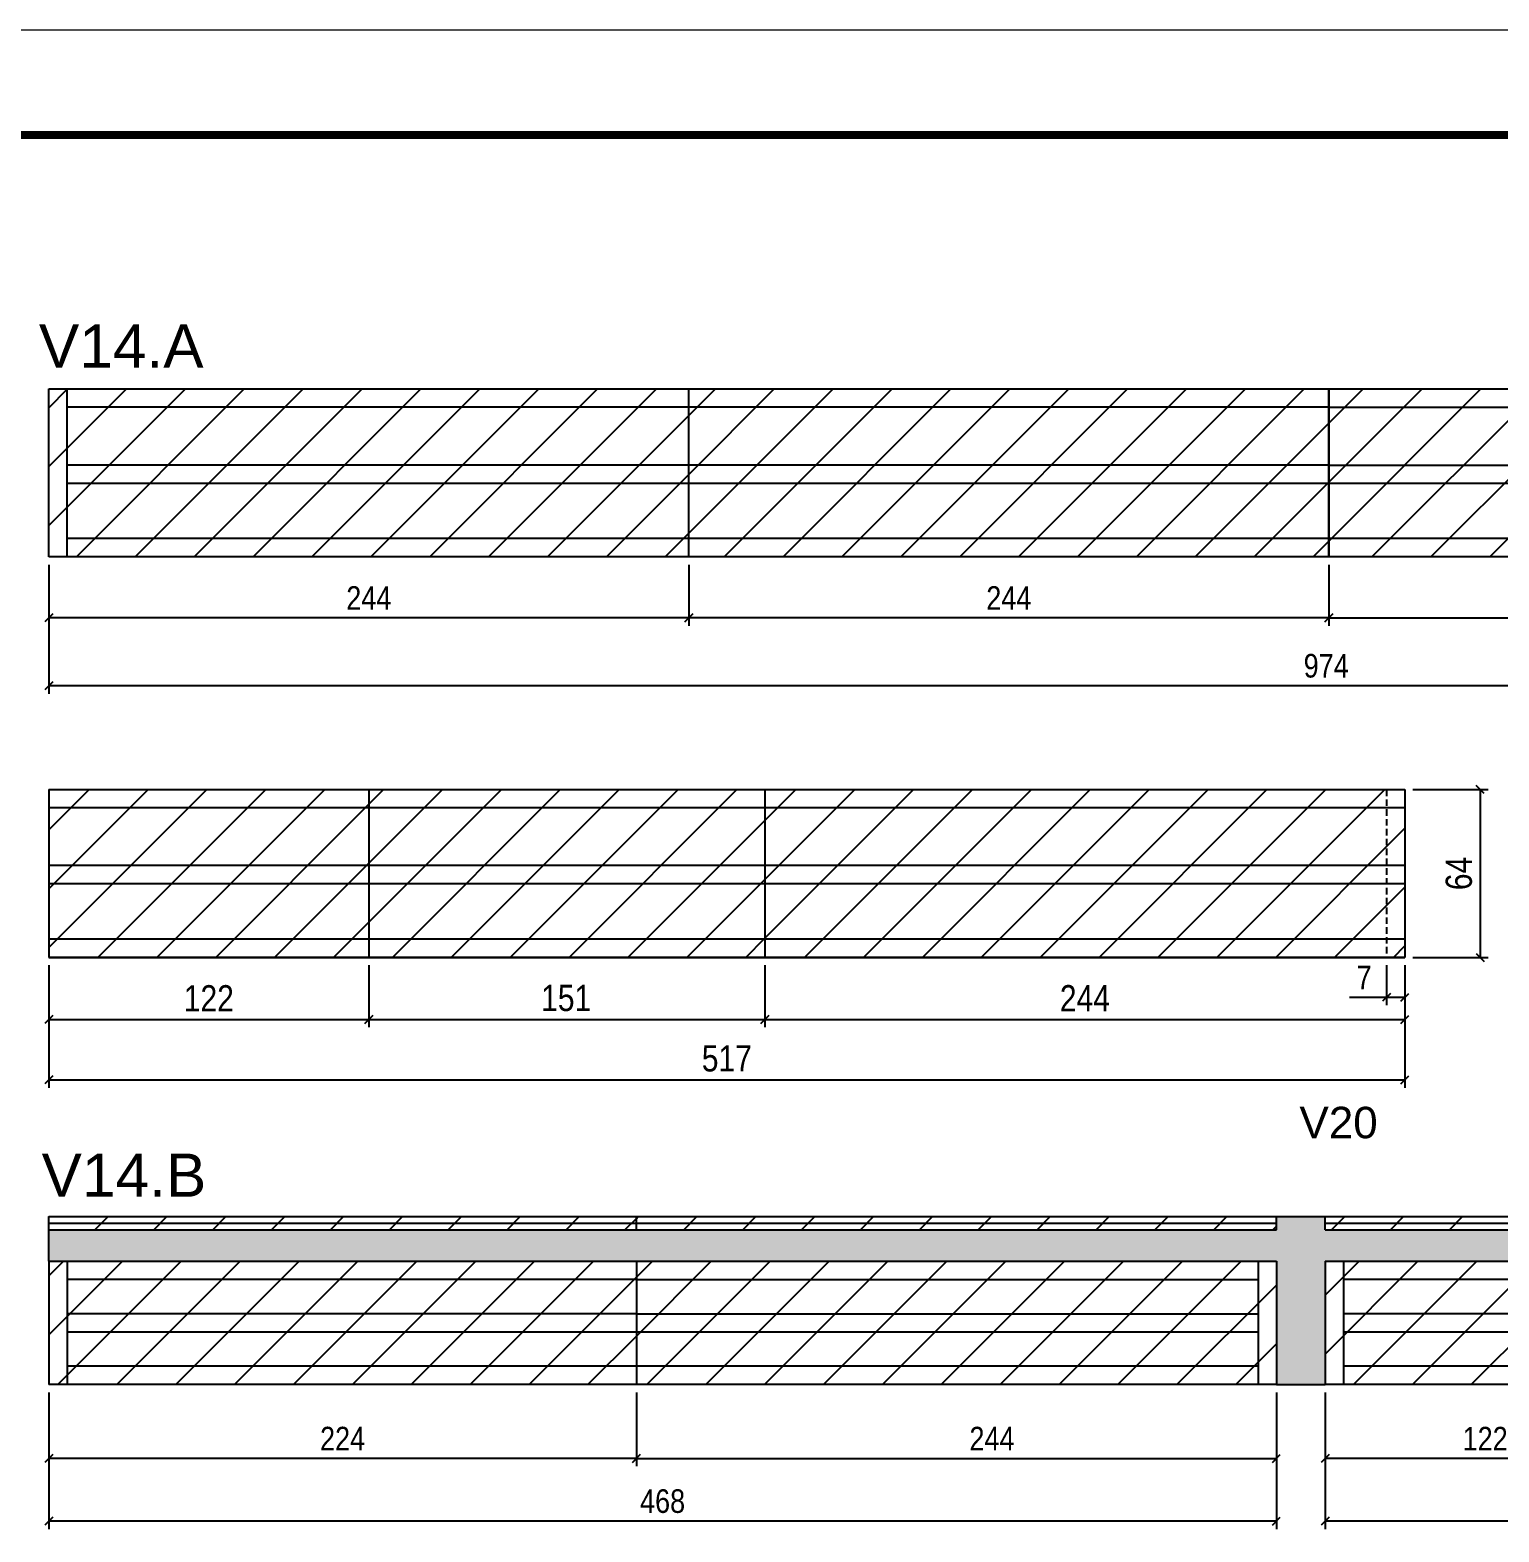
# Model space of a CAD drawing. Extents: x -10448 to -1189, y -11772 to 17235.
# Drawn here: x -10022 to -9462, y 10529 to 11101 of the extents above; entities that cross this region are included whole.
import ezdxf

# ---------------------------------------------------------------- set-up
doc = ezdxf.new("R2010")
doc.units = 0
doc.linetypes.add('DASHED', pattern=[0.75, 0.5, -0.25])
doc.linetypes.add('HIDDEN', pattern=[0.375, 0.25, -0.125])
for name, color, linetype in [('5', 5, 'Continuous'), ('COTA', 241, 'Continuous'), ('NOMENCLATURA', 7, 'Continuous'), ('Painéis', 200, 'Continuous'), ('Reaproveitamento', 251, 'Continuous'), ('SARR_2.2x7', 40, 'Continuous'), ('SARR_EDITAR', 141, 'Continuous')]:
    doc.layers.add(name, color=color, linetype=linetype)
doc.layers.add('Folhas', color=255, linetype='Continuous', lineweight=9)
doc.layers.add('SARRAFO DE PRESSAO', color=251, linetype='DASHED', lineweight=9)
doc.styles.add('COTA TECNICA', font='techl___.ttf', dxfattribs={"height": 10})
doc.styles.add('COTA TECNICA-50', font='techl___.ttf', dxfattribs={"height": 9})
doc.styles.get("Standard").update_dxf_attribs({"font": 'arial.ttf'})
doc.dimstyles.new('COTA PAINEL-50', dxfattribs={"dimtxt": 9, "dimasz": 3, "dimexe": 3, "dimexo": 3, "dimgap": 3, "dimtad": 1, "dimdec": 1, "dimzin": 12, "dimdsep": 46, "dimtxsty": 'COTA TECNICA-50', "dimblk1": 'OBLIQUE', "dimblk2": 'OBLIQUE', "dimsah": 1, "dimcen": 0.9, "dimclrd": 4, "dimclre": 4, "dimclrt": 240, "dimadec": 1, "dimazin": 3, "dimtfac": 1, "dimtdec": 1, "dimtmove": 0, "dimatfit": 3, "dimfxl": 1, "dimtolj": 1, "dimtzin": 12, "dimarcsym": 0})
doc.dimstyles.new('PAINEL', dxfattribs={"dimtxt": 10, "dimasz": 3, "dimexe": 3, "dimexo": 3, "dimgap": 3, "dimtad": 1, "dimdec": 1, "dimzin": 12, "dimdsep": 46, "dimtxsty": 'COTA TECNICA', "dimblk1": 'OBLIQUE', "dimblk2": 'OBLIQUE', "dimsah": 1, "dimcen": 0.9, "dimclrd": 4, "dimclre": 4, "dimclrt": 240, "dimadec": 1, "dimazin": 3, "dimtfac": 1, "dimtdec": 1, "dimtmove": 0, "dimatfit": 3, "dimfxl": 1, "dimtolj": 1, "dimtzin": 12, "dimarcsym": 0})
pattern_1 = [(45, (-141054.283, -11555.236), (-11.2253202, 11.2253202), [])]
pattern_2 = [(45, (-141054.283, -11504.527), (-11.2253202, 11.2253202), [])]

# ---------------------------------------------------------------- blocks, each defined once
blk = doc.blocks.new('9999999999')
at = {"layer": 'Folhas'}
blk.add_lwpolyline([(98138.98, 34190.21), (99623.98, 34190.21), (99623.98, 35240.21), (98138.98, 35240.21)], close=True, dxfattribs=at)
at = {"layer": 'Folhas', "color": 30, "const_width": 3}
blk.add_lwpolyline([(98213.98, 34230.21), (99583.98, 34230.21), (99583.98, 35200.21), (98213.98, 35200.21)], close=True, dxfattribs=at)
blk = doc.blocks.new('_Oblique')
at = {"color": 0, "linetype": 'ByBlock', "lineweight": -2}
blk.add_line((-0.5, -0.5), (0.5, 0.5), dxfattribs=at)
blk = doc.blocks.new('*D512')
at = {"layer": 'COTA', "color": 4, "linetype": 'ByBlock', "lineweight": -2, "transparency": 16777216}
for p, q in [((-10015.28, 10582.02), (-10015.28, 10553.85)), ((-9791.28, 10582.02), (-9791.28, 10553.85)), ((-9791.28, 10556.85), (-10015.28, 10556.85))]:
    blk.add_line(p, q, dxfattribs=at)
at = {"layer": 'Defpoints', "color": 0, "linetype": 'ByBlock', "transparency": 16777216}
for p in [(-10015.28, 10585.02), (-9791.28, 10585.02), (-10015.28, 10556.85)]:
    blk.add_point(p, dxfattribs=at)
at = {"layer": 'COTA', "color": 4, "linetype": 'ByBlock', "lineweight": -2, "transparency": 16777216, "xscale": 3, "yscale": 3, "zscale": 3, "rotation": 180}
blk.add_blockref('_Oblique', (-10015.28, 10556.85), dxfattribs=at)
at = {"layer": 'COTA', "color": 4, "linetype": 'ByBlock', "lineweight": -2, "transparency": 16777216, "xscale": 3, "yscale": 3, "zscale": 3}
blk.add_blockref('_Oblique', (-9791.28, 10556.85), dxfattribs=at)
at = {"layer": 'COTA', "color": 240, "linetype": 'ByBlock', "transparency": 16777216, "insert": (-9903.28, 10564.41), "char_height": 9, "attachment_point": 5, "style": 'COTA TECNICA-50'}
blk.add_mtext('\\A1;224', dxfattribs=at)
blk = doc.blocks.new('*D513')
at = {"layer": 'COTA', "color": 4, "linetype": 'ByBlock', "lineweight": -2, "transparency": 16777216}
for p, q in [((-9791.28, 10582.02), (-9791.28, 10553.85)), ((-9547.28, 10582.02), (-9547.28, 10553.85)), ((-9791.28, 10556.85), (-9547.28, 10556.85))]:
    blk.add_line(p, q, dxfattribs=at)
at = {"layer": 'Defpoints', "color": 0, "linetype": 'ByBlock', "transparency": 16777216}
for p in [(-9791.28, 10585.02), (-9547.28, 10585.02), (-9547.28, 10556.85)]:
    blk.add_point(p, dxfattribs=at)
at = {"layer": 'COTA', "color": 4, "linetype": 'ByBlock', "lineweight": -2, "transparency": 16777216, "xscale": 3, "yscale": 3, "zscale": 3, "rotation": 180}
blk.add_blockref('_Oblique', (-9791.28, 10556.85), dxfattribs=at)
at = {"layer": 'COTA', "color": 4, "linetype": 'ByBlock', "lineweight": -2, "transparency": 16777216, "xscale": 3, "yscale": 3, "zscale": 3}
blk.add_blockref('_Oblique', (-9547.28, 10556.85), dxfattribs=at)
at = {"layer": 'COTA', "color": 240, "linetype": 'ByBlock', "transparency": 16777216, "insert": (-9655.7, 10564.41), "char_height": 9, "attachment_point": 5, "style": 'COTA TECNICA-50'}
blk.add_mtext('\\A1;244', dxfattribs=at)
blk = doc.blocks.new('*D534')
at = {"layer": 'COTA', "color": 4, "linetype": 'ByBlock', "lineweight": -2, "transparency": 16777216}
for p, q in [((-10015.28, 10582.02), (-10015.28, 10529.92)), ((-9547.28, 10582.02), (-9547.28, 10529.92)), ((-9547.28, 10532.92), (-10015.28, 10532.92))]:
    blk.add_line(p, q, dxfattribs=at)
at = {"layer": 'Defpoints', "color": 0, "linetype": 'ByBlock', "transparency": 16777216}
for p in [(-10015.28, 10585.02), (-9547.28, 10585.02), (-10015.28, 10532.92)]:
    blk.add_point(p, dxfattribs=at)
at = {"layer": 'COTA', "color": 4, "linetype": 'ByBlock', "lineweight": -2, "transparency": 16777216, "xscale": 3, "yscale": 3, "zscale": 3, "rotation": 180}
blk.add_blockref('_Oblique', (-10015.28, 10532.92), dxfattribs=at)
at = {"layer": 'COTA', "color": 4, "linetype": 'ByBlock', "lineweight": -2, "transparency": 16777216, "xscale": 3, "yscale": 3, "zscale": 3}
blk.add_blockref('_Oblique', (-9547.28, 10532.92), dxfattribs=at)
at = {"layer": 'COTA', "color": 240, "linetype": 'ByBlock', "transparency": 16777216, "insert": (-9781.28, 10540.53), "char_height": 9, "attachment_point": 5, "style": 'COTA TECNICA-50'}
blk.add_mtext('\\A1;468', dxfattribs=at)
blk = doc.blocks.new('*D516')
at = {"layer": 'COTA', "color": 4, "linetype": 'ByBlock', "lineweight": -2, "transparency": 16777216}
for p, q in [((-9528.69, 10582.02), (-9528.69, 10553.85)), ((-9406.69, 10582.02), (-9406.69, 10553.85)), ((-9406.69, 10556.85), (-9528.69, 10556.85))]:
    blk.add_line(p, q, dxfattribs=at)
at = {"layer": 'Defpoints', "color": 0, "linetype": 'ByBlock', "transparency": 16777216}
for p in [(-9528.69, 10585.02), (-9406.69, 10585.02), (-9528.69, 10556.85)]:
    blk.add_point(p, dxfattribs=at)
at = {"layer": 'COTA', "color": 4, "linetype": 'ByBlock', "lineweight": -2, "transparency": 16777216, "xscale": 3, "yscale": 3, "zscale": 3, "rotation": 180}
blk.add_blockref('_Oblique', (-9528.69, 10556.85), dxfattribs=at)
at = {"layer": 'COTA', "color": 4, "linetype": 'ByBlock', "lineweight": -2, "transparency": 16777216, "xscale": 3, "yscale": 3, "zscale": 3}
blk.add_blockref('_Oblique', (-9406.69, 10556.85), dxfattribs=at)
at = {"layer": 'COTA', "color": 240, "linetype": 'ByBlock', "transparency": 16777216, "insert": (-9467.69, 10564.4), "char_height": 9, "attachment_point": 5, "style": 'COTA TECNICA-50'}
blk.add_mtext('\\A1;122', dxfattribs=at)
blk = doc.blocks.new('*D536')
at = {"layer": 'COTA', "color": 4, "linetype": 'ByBlock', "lineweight": -2, "transparency": 16777216}
for p, q in [((-9528.69, 10582.02), (-9528.69, 10529.92)), ((-9060.69, 10582.02), (-9060.69, 10529.92)), ((-9060.69, 10532.92), (-9528.69, 10532.92))]:
    blk.add_line(p, q, dxfattribs=at)
at = {"layer": 'Defpoints', "color": 0, "linetype": 'ByBlock', "transparency": 16777216}
for p in [(-9528.69, 10585.02), (-9060.69, 10585.02), (-9528.69, 10532.92)]:
    blk.add_point(p, dxfattribs=at)
at = {"layer": 'COTA', "color": 4, "linetype": 'ByBlock', "lineweight": -2, "transparency": 16777216, "xscale": 3, "yscale": 3, "zscale": 3, "rotation": 180}
blk.add_blockref('_Oblique', (-9528.69, 10532.92), dxfattribs=at)
at = {"layer": 'COTA', "color": 4, "linetype": 'ByBlock', "lineweight": -2, "transparency": 16777216, "xscale": 3, "yscale": 3, "zscale": 3}
blk.add_blockref('_Oblique', (-9060.69, 10532.92), dxfattribs=at)
at = {"layer": 'COTA', "color": 240, "linetype": 'ByBlock', "transparency": 16777216, "insert": (-9294.69, 10540.53), "char_height": 9, "attachment_point": 5, "style": 'COTA TECNICA-50'}
blk.add_mtext('\\A1;468', dxfattribs=at)
blk = doc.blocks.new('*D510')
at = {"layer": 'COTA', "color": 4, "linetype": 'ByBlock', "lineweight": -2, "transparency": 16777216}
for p, q in [((-10015.28, 10897.54), (-10015.28, 10874.27)), ((-9771.28, 10897.54), (-9771.28, 10874.27)), ((-9771.28, 10877.27), (-10015.28, 10877.27))]:
    blk.add_line(p, q, dxfattribs=at)
at = {"layer": 'Defpoints', "color": 0, "linetype": 'ByBlock', "transparency": 16777216}
for p in [(-10015.28, 10900.54), (-9771.28, 10900.54), (-10015.28, 10877.27)]:
    blk.add_point(p, dxfattribs=at)
at = {"layer": 'COTA', "color": 4, "linetype": 'ByBlock', "lineweight": -2, "transparency": 16777216, "xscale": 3, "yscale": 3, "zscale": 3, "rotation": 180}
blk.add_blockref('_Oblique', (-10015.28, 10877.27), dxfattribs=at)
at = {"layer": 'COTA', "color": 4, "linetype": 'ByBlock', "lineweight": -2, "transparency": 16777216, "xscale": 3, "yscale": 3, "zscale": 3}
blk.add_blockref('_Oblique', (-9771.28, 10877.27), dxfattribs=at)
at = {"layer": 'COTA', "color": 240, "linetype": 'ByBlock', "transparency": 16777216, "insert": (-9893.28, 10884.84), "char_height": 9, "attachment_point": 5, "style": 'COTA TECNICA-50'}
blk.add_mtext('\\A1;244', dxfattribs=at)
blk = doc.blocks.new('*D511')
at = {"layer": 'COTA', "color": 4, "linetype": 'ByBlock', "lineweight": -2, "transparency": 16777216}
for p, q in [((-9527.28, 10897.54), (-9527.28, 10874.27)), ((-9283.28, 10897.54), (-9283.28, 10874.27)), ((-9527.28, 10877.27), (-9283.28, 10877.27))]:
    blk.add_line(p, q, dxfattribs=at)
at = {"layer": 'Defpoints', "color": 0, "linetype": 'ByBlock', "transparency": 16777216}
for p in [(-9527.28, 10900.54), (-9283.28, 10900.54), (-9283.28, 10877.27)]:
    blk.add_point(p, dxfattribs=at)
at = {"layer": 'COTA', "color": 4, "linetype": 'ByBlock', "lineweight": -2, "transparency": 16777216, "xscale": 3, "yscale": 3, "zscale": 3, "rotation": 180}
blk.add_blockref('_Oblique', (-9527.28, 10877.27), dxfattribs=at)
at = {"layer": 'COTA', "color": 4, "linetype": 'ByBlock', "lineweight": -2, "transparency": 16777216, "xscale": 3, "yscale": 3, "zscale": 3}
blk.add_blockref('_Oblique', (-9283.28, 10877.27), dxfattribs=at)
at = {"layer": 'COTA', "color": 240, "linetype": 'ByBlock', "transparency": 16777216, "insert": (-9405.28, 10884.84), "char_height": 9, "attachment_point": 5, "style": 'COTA TECNICA-50'}
blk.add_mtext('\\A1;244', dxfattribs=at)
blk = doc.blocks.new('*D531')
at = {"layer": 'COTA', "color": 4, "linetype": 'ByBlock', "lineweight": -2, "transparency": 16777216}
for p, q in [((-9771.28, 10897.54), (-9771.28, 10874.27)), ((-9527.28, 10897.54), (-9527.28, 10874.27)), ((-9527.28, 10877.27), (-9771.28, 10877.27))]:
    blk.add_line(p, q, dxfattribs=at)
at = {"layer": 'Defpoints', "color": 0, "linetype": 'ByBlock', "transparency": 16777216}
for p in [(-9771.28, 10900.54), (-9527.28, 10900.54), (-9771.28, 10877.27)]:
    blk.add_point(p, dxfattribs=at)
at = {"layer": 'COTA', "color": 4, "linetype": 'ByBlock', "lineweight": -2, "transparency": 16777216, "xscale": 3, "yscale": 3, "zscale": 3, "rotation": 180}
blk.add_blockref('_Oblique', (-9771.28, 10877.27), dxfattribs=at)
at = {"layer": 'COTA', "color": 4, "linetype": 'ByBlock', "lineweight": -2, "transparency": 16777216, "xscale": 3, "yscale": 3, "zscale": 3}
blk.add_blockref('_Oblique', (-9527.28, 10877.27), dxfattribs=at)
at = {"layer": 'COTA', "color": 240, "linetype": 'ByBlock', "transparency": 16777216, "insert": (-9649.28, 10884.84), "char_height": 9, "attachment_point": 5, "style": 'COTA TECNICA-50'}
blk.add_mtext('\\A1;244', dxfattribs=at)
blk = doc.blocks.new('*D532')
at = {"layer": 'COTA', "color": 4, "linetype": 'ByBlock', "lineweight": -2, "transparency": 16777216}
for p, q in [((-10015.28, 10897.54), (-10015.28, 10848.37)), ((-9041.28, 10897.54), (-9041.28, 10848.37)), ((-9041.28, 10851.37), (-10015.28, 10851.37))]:
    blk.add_line(p, q, dxfattribs=at)
at = {"layer": 'Defpoints', "color": 0, "linetype": 'ByBlock', "transparency": 16777216}
for p in [(-10015.28, 10900.54), (-9041.28, 10900.54), (-10015.28, 10851.37)]:
    blk.add_point(p, dxfattribs=at)
at = {"layer": 'COTA', "color": 4, "linetype": 'ByBlock', "lineweight": -2, "transparency": 16777216, "xscale": 3, "yscale": 3, "zscale": 3, "rotation": 180}
blk.add_blockref('_Oblique', (-10015.28, 10851.37), dxfattribs=at)
at = {"layer": 'COTA', "color": 4, "linetype": 'ByBlock', "lineweight": -2, "transparency": 16777216, "xscale": 3, "yscale": 3, "zscale": 3}
blk.add_blockref('_Oblique', (-9041.28, 10851.37), dxfattribs=at)
at = {"layer": 'COTA', "color": 240, "linetype": 'ByBlock', "transparency": 16777216, "insert": (-9528.28, 10858.96), "char_height": 9, "attachment_point": 5, "style": 'COTA TECNICA-50'}
blk.add_mtext('\\A1;974', dxfattribs=at)
blk = doc.blocks.new('*D526')
at = {"layer": 'COTA', "color": 4, "linetype": 'ByBlock', "lineweight": -2, "transparency": 16777216}
for p, q in [((-10015.28, 10744.84), (-10015.28, 10721.21)), ((-9893.28, 10744.84), (-9893.28, 10721.21)), ((-10015.28, 10724.21), (-9893.28, 10724.21))]:
    blk.add_line(p, q, dxfattribs=at)
at = {"layer": 'Defpoints', "color": 0, "linetype": 'ByBlock', "transparency": 16777216}
for p in [(-10015.28, 10747.84), (-9893.28, 10747.84), (-9893.28, 10724.21)]:
    blk.add_point(p, dxfattribs=at)
at = {"layer": 'COTA', "color": 4, "linetype": 'ByBlock', "lineweight": -2, "transparency": 16777216, "xscale": 3, "yscale": 3, "zscale": 3, "rotation": 180}
blk.add_blockref('_Oblique', (-10015.28, 10724.21), dxfattribs=at)
at = {"layer": 'COTA', "color": 4, "linetype": 'ByBlock', "lineweight": -2, "transparency": 16777216, "xscale": 3, "yscale": 3, "zscale": 3}
blk.add_blockref('_Oblique', (-9893.28, 10724.21), dxfattribs=at)
at = {"layer": 'COTA', "color": 240, "linetype": 'ByBlock', "transparency": 16777216, "insert": (-9954.28, 10732.26), "char_height": 10, "attachment_point": 5, "style": 'COTA TECNICA'}
blk.add_mtext('\\A1;122', dxfattribs=at)
blk = doc.blocks.new('*D527')
at = {"layer": 'COTA', "color": 4, "linetype": 'ByBlock', "lineweight": -2, "transparency": 16777216}
for p, q in [((-9893.28, 10744.84), (-9893.28, 10721.21)), ((-9742.28, 10744.84), (-9742.28, 10721.21)), ((-9893.28, 10724.21), (-9742.28, 10724.21))]:
    blk.add_line(p, q, dxfattribs=at)
at = {"layer": 'Defpoints', "color": 0, "linetype": 'ByBlock', "transparency": 16777216}
for p in [(-9893.28, 10747.84), (-9742.28, 10747.84), (-9742.28, 10724.21)]:
    blk.add_point(p, dxfattribs=at)
at = {"layer": 'COTA', "color": 4, "linetype": 'ByBlock', "lineweight": -2, "transparency": 16777216, "xscale": 3, "yscale": 3, "zscale": 3, "rotation": 180}
blk.add_blockref('_Oblique', (-9893.28, 10724.21), dxfattribs=at)
at = {"layer": 'COTA', "color": 4, "linetype": 'ByBlock', "lineweight": -2, "transparency": 16777216, "xscale": 3, "yscale": 3, "zscale": 3}
blk.add_blockref('_Oblique', (-9742.28, 10724.21), dxfattribs=at)
at = {"layer": 'COTA', "color": 240, "linetype": 'ByBlock', "transparency": 16777216, "insert": (-9818.03, 10732.32), "char_height": 10, "attachment_point": 5, "style": 'COTA TECNICA'}
blk.add_mtext('\\A1;151', dxfattribs=at)
blk = doc.blocks.new('*D528')
at = {"layer": 'COTA', "color": 4, "linetype": 'ByBlock', "lineweight": -2, "transparency": 16777216}
for p, q in [((-9742.28, 10744.84), (-9742.28, 10721.21)), ((-9498.28, 10744.84), (-9498.28, 10721.21)), ((-9742.28, 10724.21), (-9498.28, 10724.21))]:
    blk.add_line(p, q, dxfattribs=at)
at = {"layer": 'Defpoints', "color": 0, "linetype": 'ByBlock', "transparency": 16777216}
for p in [(-9742.28, 10747.84), (-9498.28, 10747.84), (-9498.28, 10724.21)]:
    blk.add_point(p, dxfattribs=at)
at = {"layer": 'COTA', "color": 4, "linetype": 'ByBlock', "lineweight": -2, "transparency": 16777216, "xscale": 3, "yscale": 3, "zscale": 3, "rotation": 180}
blk.add_blockref('_Oblique', (-9742.28, 10724.21), dxfattribs=at)
at = {"layer": 'COTA', "color": 4, "linetype": 'ByBlock', "lineweight": -2, "transparency": 16777216, "xscale": 3, "yscale": 3, "zscale": 3}
blk.add_blockref('_Oblique', (-9498.28, 10724.21), dxfattribs=at)
at = {"layer": 'COTA', "color": 240, "linetype": 'ByBlock', "transparency": 16777216, "insert": (-9620.28, 10732.28), "char_height": 10, "attachment_point": 5, "style": 'COTA TECNICA'}
blk.add_mtext('\\A1;244', dxfattribs=at)
blk = doc.blocks.new('*D508')
at = {"layer": 'COTA', "color": 4, "linetype": 'ByBlock', "lineweight": -2, "transparency": 16777216}
for p, q in [((-9495.28, 10811.84), (-9466.57, 10811.84)), ((-9469.57, 10811.84), (-9469.57, 10747.84)), ((-9495.28, 10747.84), (-9466.57, 10747.84))]:
    blk.add_line(p, q, dxfattribs=at)
at = {"layer": 'Defpoints', "color": 0, "linetype": 'ByBlock', "transparency": 16777216}
for p in [(-9498.28, 10811.84), (-9498.28, 10747.84), (-9469.57, 10747.84)]:
    blk.add_point(p, dxfattribs=at)
at = {"layer": 'COTA', "color": 4, "linetype": 'ByBlock', "lineweight": -2, "transparency": 16777216, "xscale": 3, "yscale": 3, "zscale": 3}
for p, rotation in [((-9469.57, 10811.84), 90), ((-9469.57, 10747.84), 270)]:
    blk.add_blockref('_Oblique', p, dxfattribs=dict(at, rotation=rotation))
at = {"layer": 'COTA', "color": 240, "linetype": 'ByBlock', "transparency": 16777216, "insert": (-9477.67, 10779.84), "char_height": 10, "attachment_point": 5, "rotation": 90, "style": 'COTA TECNICA'}
blk.add_mtext('\\A1;64', dxfattribs=at)
blk = doc.blocks.new('*D509')
at = {"layer": 'COTA', "color": 4, "linetype": 'ByBlock', "lineweight": -2, "transparency": 16777216}
for p, q in [((-10015.28, 10744.84), (-10015.28, 10698.18)), ((-9498.28, 10744.84), (-9498.28, 10698.18)), ((-10015.28, 10701.18), (-9498.28, 10701.18))]:
    blk.add_line(p, q, dxfattribs=at)
at = {"layer": 'Defpoints', "color": 0, "linetype": 'ByBlock', "transparency": 16777216}
for p in [(-10015.28, 10747.84), (-9498.28, 10747.84), (-9498.28, 10701.18)]:
    blk.add_point(p, dxfattribs=at)
at = {"layer": 'COTA', "color": 4, "linetype": 'ByBlock', "lineweight": -2, "transparency": 16777216, "xscale": 3, "yscale": 3, "zscale": 3, "rotation": 180}
blk.add_blockref('_Oblique', (-10015.28, 10701.18), dxfattribs=at)
at = {"layer": 'COTA', "color": 4, "linetype": 'ByBlock', "lineweight": -2, "transparency": 16777216, "xscale": 3, "yscale": 3, "zscale": 3}
blk.add_blockref('_Oblique', (-9498.28, 10701.18), dxfattribs=at)
at = {"layer": 'COTA', "color": 240, "linetype": 'ByBlock', "transparency": 16777216, "insert": (-9756.78, 10709.29), "char_height": 10, "attachment_point": 5, "style": 'COTA TECNICA'}
blk.add_mtext('\\A1;517', dxfattribs=at)
blk = doc.blocks.new('*D529')
at = {"layer": 'COTA', "color": 4, "linetype": 'ByBlock', "lineweight": -2, "transparency": 16777216}
for p, q in [((-9505.28, 10744.84), (-9505.28, 10729.6)), ((-9498.28, 10744.84), (-9498.28, 10729.6)), ((-9505.28, 10732.6), (-9519.44, 10732.6)), ((-9498.28, 10732.6), (-9505.28, 10732.6))]:
    blk.add_line(p, q, dxfattribs=at)
at = {"layer": 'Defpoints', "color": 0, "linetype": 'ByBlock', "transparency": 16777216}
for p in [(-9505.28, 10747.84), (-9498.28, 10747.84), (-9505.28, 10732.6)]:
    blk.add_point(p, dxfattribs=at)
at = {"layer": 'COTA', "color": 4, "linetype": 'ByBlock', "lineweight": -2, "transparency": 16777216, "xscale": 3, "yscale": 3, "zscale": 3, "rotation": 180}
blk.add_blockref('_Oblique', (-9505.28, 10732.6), dxfattribs=at)
at = {"layer": 'COTA', "color": 4, "linetype": 'ByBlock', "lineweight": -2, "transparency": 16777216, "xscale": 3, "yscale": 3, "zscale": 3}
blk.add_blockref('_Oblique', (-9498.28, 10732.6), dxfattribs=at)
at = {"layer": 'COTA', "color": 240, "linetype": 'ByBlock', "transparency": 16777216, "insert": (-9513.86, 10740.17), "char_height": 9, "attachment_point": 5, "style": 'COTA TECNICA-50'}
blk.add_mtext('\\A1;7', dxfattribs=at)

msp = doc.modelspace()

# ---------------------------------------------------------------- hatches: boundary and pattern name
at = {"layer": 'COTA', "linetype": 'ByBlock'}
h = msp.add_hatch(dxfattribs=at)
h.set_pattern_fill('AR-CONC', color=256, scale=0.03)
h.set_pattern_definition([(50, (-142652.7827, -18395.9775), (5.46554007, -0.47817257), [0.5715, -6.2865]), (355, (-142652.7827, -18395.9775), (-1.05730264, 5.73170536), [0.4572, -5.02921753]), (100.4514447, (-142652.327, -18396.0174), (4.40823741, 5.25353256), [0.48570026, -5.34270734]), (46.1842, (-142652.783, -18394.4535), (8.13237123, -1.26126984), [0.85725, -9.42975]), (96.6355576, (-142652.105, -18394.559), (7.122124, 7.42278374), [0.7285507, -8.01406824]), (351.184151, (-142652.783, -18394.4535), (7.122124, 7.42278374), [0.685799, -7.54379196]), (21, (-142652.0207, -18394.8345), (4.54843174, -3.06795595), [0.5715, -6.2865]), (326, (-142652.0207, -18394.8345), (1.85406085, 5.52563898), [0.4572, -5.0292]), (71.451445, (-142651.6417, -18395.09), (6.40249258, 2.45768307), [0.48570026, -5.34269813]), (37.5, (-142652.7827, -18395.9775), (0.092658098, 2.536651166), [0, -4.96824, 0, -5.1054, 0, -5.04825]), (7.5, (-142652.7827, -18395.9775), (2.004589875, 3.005417245), [0, -2.91084, 0, -4.85394, 0, -1.92405]), (327.5, (-142654.482, -18395.9775), (4.067717855, -0.17186232), [0, -1.905, 0, -5.9436, 0, -7.8867]), (317.5, (-142655.244, -18395.9775), (4.44387544, 0.76279473), [0, -2.4765, 0, -3.94716, 0, -5.6007])])
h.paths.add_polyline_path([(-9528.69, 10632.02), (-9060.69, 10632.02), (-9060.69, 10644.02), (-9528.69, 10644.02), (-9528.69, 10649.02), (-9547.28, 10649.02), (-9547.28, 10644.02), (-10015.28, 10644.02), (-10015.28, 10632.02), (-9547.28, 10632.02), (-9547.28, 10585.02), (-9528.69, 10585.02)])
at = {"layer": 'Reaproveitamento', "linetype": 'ByBlock'}
h = msp.add_hatch(dxfattribs=at)
h.set_pattern_fill('ANSI31', color=256, scale=5)
h.set_pattern_definition(pattern_1)
h.paths.add_polyline_path([(-9771.28, 10900.54), (-9771.28, 10964.54), (-10015.28, 10964.54), (-10015.28, 10900.54)])
h = msp.add_hatch(dxfattribs=at)
h.set_pattern_fill('ANSI31', color=256, scale=5)
h.set_pattern_definition(pattern_1)
h.paths.add_polyline_path([(-9771.28, 10964.54), (-9771.28, 10900.54), (-9527.28, 10900.54), (-9527.28, 10964.54)])
h = msp.add_hatch(dxfattribs=at)
h.set_pattern_fill('ANSI31', color=256, scale=5)
h.set_pattern_definition(pattern_1)
h.paths.add_polyline_path([(-9283.28, 10900.54), (-9283.28, 10964.54), (-9527.28, 10964.54), (-9527.28, 10900.54)])
at = {"layer": 'Reaproveitamento'}
h = msp.add_hatch(dxfattribs=at)
h.set_pattern_fill('ANSI31', color=256, scale=5)
h.paths.add_polyline_path([(-9893.28, 10747.84), (-9893.28, 10811.84), (-10015.28, 10811.84), (-10015.28, 10747.84)])
h = msp.add_hatch(dxfattribs=at)
h.set_pattern_fill('ANSI31', color=256, scale=5)
h.paths.add_polyline_path([(-9742.28, 10747.84), (-9742.28, 10811.84), (-9893.28, 10811.84), (-9893.28, 10747.84)])
h = msp.add_hatch(dxfattribs=at)
h.set_pattern_fill('ANSI31', color=256, scale=5)
h.paths.add_polyline_path([(-9498.28, 10747.84), (-9498.28, 10811.84), (-9742.28, 10811.84), (-9742.28, 10747.84)])
at = {"layer": 'Reaproveitamento', "linetype": 'ByBlock'}
h = msp.add_hatch(dxfattribs=at)
h.set_pattern_fill('ANSI31', color=256, scale=5)
h.set_pattern_definition(pattern_2)
h.paths.add_polyline_path([(-10015.28, 10649.02), (-10015.28, 10644.02), (-9791.28, 10644.02), (-9791.28, 10649.02)])
h = msp.add_hatch(dxfattribs=at)
h.set_pattern_fill('ANSI31', color=256, scale=5)
h.set_pattern_definition(pattern_2)
h.paths.add_polyline_path([(-9791.28, 10649.02), (-9791.28, 10644.02), (-9547.28, 10644.02), (-9547.28, 10649.02)])
h = msp.add_hatch(dxfattribs=at)
h.set_pattern_fill('ANSI31', color=256, scale=5)
h.set_pattern_definition(pattern_2)
h.paths.add_polyline_path([(-9528.69, 10649.02), (-9528.69, 10644.02), (-9406.69, 10644.02), (-9406.69, 10649.02)])
h = msp.add_hatch(dxfattribs=at)
h.set_pattern_fill('ANSI31', color=256, scale=5)
h.set_pattern_definition(pattern_2)
h.paths.add_polyline_path([(-9791.28, 10585.02), (-9791.28, 10632.02), (-10015.28, 10632.02), (-10015.28, 10585.02)])
h = msp.add_hatch(dxfattribs=at)
h.set_pattern_fill('ANSI31', color=256, scale=5)
h.set_pattern_definition(pattern_2)
h.paths.add_polyline_path([(-9791.28, 10632.02), (-9791.28, 10585.02), (-9547.28, 10585.02), (-9547.28, 10632.02)])
h = msp.add_hatch(dxfattribs=at)
h.set_pattern_fill('ANSI31', color=256, scale=5)
h.set_pattern_definition(pattern_2)
h.paths.add_polyline_path([(-9406.69, 10585.02), (-9406.69, 10632.02), (-9528.69, 10632.02), (-9528.69, 10585.02)])

# ---------------------------------------------------------------- linework, layer by layer
at = {"layer": 'COTA', "linetype": 'ByBlock'}
for p, q in [((-9547.28, 10649.02), (-9528.69, 10649.02)), ((-10015.28, 10632.02), (-10015.28, 10644.02)), ((-9547.28, 10585.02), (-9528.69, 10585.02))]:
    msp.add_line(p, q, dxfattribs=at)
at = {"layer": 'Painéis', "linetype": 'Continuous'}
for p, q in [((-10015.28, 10900.54), (-10015.28, 10964.54)), ((-10015.28, 10964.54), (-9527.28, 10964.54)), ((-9771.28, 10900.54), (-9771.28, 10964.54)), ((-9527.28, 10900.54), (-9527.28, 10964.54)), ((-9527.28, 10964.54), (-9041.28, 10964.54)), ((-9527.28, 10964.54), (-9527.28, 10900.54)), ((-9527.28, 10900.54), (-10015.28, 10900.54)), ((-9041.28, 10900.54), (-9527.28, 10900.54)), ((-10015.28, 10644.02), (-10015.28, 10649.02)), ((-9791.28, 10644.02), (-9791.28, 10649.02)), ((-9547.28, 10644.02), (-9547.28, 10649.02)), ((-9528.69, 10644.02), (-9528.69, 10649.02)), ((-10015.28, 10632.02), (-10015.28, 10585.02)), ((-9791.28, 10632.02), (-9791.28, 10585.02)), ((-9547.28, 10632.02), (-9547.28, 10585.02)), ((-9528.69, 10632.02), (-9528.69, 10585.02))]:
    msp.add_line(p, q, dxfattribs=at)
at = {"layer": 'Painéis'}
for p, q in [((-10015.28, 10811.84), (-9498.28, 10811.84)), ((-10015.28, 10811.84), (-10015.28, 10747.84)), ((-10015.28, 10811.84), (-9498.28, 10811.84)), ((-9893.28, 10811.84), (-9893.28, 10747.84)), ((-9742.28, 10811.84), (-9742.28, 10747.84)), ((-9498.28, 10811.84), (-9498.28, 10747.84)), ((-9498.28, 10747.84), (-10015.28, 10747.84)), ((-10015.28, 10747.84), (-9498.28, 10747.84))]:
    msp.add_line(p, q, dxfattribs=at)
at = {"layer": 'Painéis', "linetype": 'Continuous'}
for points in [[(-10015.28, 10649.02), (-9547.28, 10649.02)], [(-9528.69, 10649.02), (-9060.69, 10649.02)], [(-10015.28, 10644.02), (-9547.28, 10644.02)], [(-9528.69, 10644.02), (-9060.69, 10644.02)], [(-10015.28, 10632.02), (-9547.28, 10632.02)], [(-9528.69, 10632.02), (-9060.69, 10632.02)], [(-9547.28, 10585.02), (-10015.28, 10585.02)], [(-9060.69, 10585.02), (-9528.69, 10585.02)]]:
    msp.add_lwpolyline(points, dxfattribs=at)
at = {"layer": 'SARR_2.2x7', "linetype": 'Continuous'}
for p, q in [((-10008.28, 10900.54), (-10008.28, 10964.54)), ((-9771.28, 10957.54), (-10008.28, 10957.54)), ((-9527.28, 10957.54), (-9771.28, 10957.54)), ((-9771.28, 10935.54), (-10008.28, 10935.54)), ((-9527.28, 10935.54), (-9771.28, 10935.54)), ((-9771.28, 10928.54), (-10008.28, 10928.54)), ((-9527.28, 10928.54), (-9771.28, 10928.54)), ((-9771.28, 10907.54), (-10008.28, 10907.54)), ((-9527.28, 10907.54), (-9771.28, 10907.54)), ((-9893.28, 10804.84), (-10015.28, 10804.84)), ((-9742.28, 10804.84), (-9893.28, 10804.84)), ((-9498.28, 10804.84), (-9742.28, 10804.84)), ((-9893.28, 10782.84), (-10015.28, 10782.84)), ((-9742.28, 10782.84), (-9893.28, 10782.84)), ((-9498.28, 10782.84), (-9742.28, 10782.84)), ((-9893.28, 10775.84), (-10015.28, 10775.84)), ((-9742.28, 10775.84), (-9893.28, 10775.84)), ((-9498.28, 10775.84), (-9742.28, 10775.84)), ((-9893.28, 10754.84), (-10015.28, 10754.84)), ((-9742.28, 10754.84), (-9893.28, 10754.84)), ((-9498.28, 10754.84), (-9742.28, 10754.84)), ((-10008.28, 10632.02), (-10008.28, 10585.02)), ((-9554.28, 10632.02), (-9554.28, 10585.02)), ((-9521.69, 10632.02), (-9521.69, 10585.02)), ((-9791.28, 10625.02), (-10008.28, 10625.02)), ((-9406.69, 10625.02), (-9521.69, 10625.02)), ((-9791.28, 10612.02), (-10008.28, 10612.02)), ((-9406.69, 10612.02), (-9521.69, 10612.02)), ((-9791.28, 10605.02), (-10008.28, 10605.02)), ((-9406.69, 10605.02), (-9521.69, 10605.02)), ((-9791.28, 10592.02), (-10008.28, 10592.02)), ((-9406.69, 10592.02), (-9521.69, 10592.02))]:
    msp.add_line(p, q, dxfattribs=at)
at = {"layer": 'SARR_2.2x7', "linetype": 'HIDDEN', "ltscale": 10}
msp.add_line((-9505.28, 10811.84), (-9505.28, 10747.84), dxfattribs=at)
at = {"layer": 'SARR_2.2x7', "linetype": 'Continuous'}
for points in [[(-9527.28, 10957.54), (-9283.28, 10957.54)], [(-9527.28, 10935.54), (-9283.28, 10935.54)], [(-9283.28, 10928.54), (-9527.28, 10928.54)], [(-9283.28, 10907.54), (-9527.28, 10907.54)], [(-9791.28, 10625.02), (-9554.28, 10625.02)], [(-9791.28, 10612.02), (-9554.28, 10612.02)], [(-9554.28, 10605.02), (-9791.28, 10605.02)], [(-9554.28, 10592.02), (-9791.28, 10592.02)]]:
    msp.add_lwpolyline(points, dxfattribs=at)
at = {"layer": 'SARR_EDITAR', "linetype": 'Continuous'}
for points in [[(-10015.28, 10646.52), (-9547.28, 10646.52)], [(-9528.69, 10646.52), (-9406.69, 10646.52)]]:
    msp.add_lwpolyline(points, dxfattribs=at)

# ---------------------------------------------------------------- block references
at = {"layer": 'SARRAFO DE PRESSAO', "color": 6, "linetype": 'ByBlock'}
msp.add_blockref('9999999999', (-108587.26, -24138.85), dxfattribs=at)

# ---------------------------------------------------------------- texts
at = {"layer": '5', "linetype": 'Continuous'}
msp.add_text('V20', height=12, rotation=360, dxfattribs=at).set_placement((-9538.48, 10678.9))
at = {"layer": 'NOMENCLATURA', "linetype": 'Continuous'}
for s, p in [('V14.A', (-10019.05, 10972.62)), ('V14.B', (-10018.03, 10656.59))]:
    msp.add_text(s, height=16.5, dxfattribs=at).set_placement(p)

# ---------------------------------------------------------------- dimensions: what is measured, and where the dimension line sits
at = {"layer": 'COTA', "linetype": 'ByBlock'}
for base, p1, p2, picture, middle in [((-10015.28, 10877.27), (-9771.28, 10900.54), (-10015.28, 10900.54), '*D510', (-9893.28, 10884.84)), ((-10015.28, 10556.85), (-9791.28, 10585.02), (-10015.28, 10585.02), '*D512', (-9903.28, 10564.41)), ((-10015.28, 10532.92), (-9547.28, 10585.02), (-10015.28, 10585.02), '*D534', (-9781.28, 10540.53)), ((-9528.69, 10556.85), (-9406.69, 10585.02), (-9528.69, 10585.02), '*D516', (-9467.69, 10564.4)), ((-9528.69, 10532.92), (-9060.69, 10585.02), (-9528.69, 10585.02), '*D536', (-9294.69, 10540.53))]:
    dim = msp.add_linear_dim(base=base, p1=p1, p2=p2, angle=180, dimstyle='COTA PAINEL-50', override={"dimarcsym": 1}, dxfattribs=at)
    dim.commit()
    dim.dimension.update_dxf_attribs({"geometry": picture, "text_midpoint": middle})
for base, p1, p2, angle, dimstyle, picture, middle in [((-10015.28, 10851.37), (-9041.28, 10900.54), (-10015.28, 10900.54), 180, 'COTA PAINEL-50', '*D532', (-9528.28, 10858.96)), ((-9771.28, 10877.27), (-9527.28, 10900.54), (-9771.28, 10900.54), 180, 'COTA PAINEL-50', '*D531', (-9649.28, 10884.84)), ((-9469.57, 10747.84), (-9498.28, 10811.84), (-9498.28, 10747.84), 90, 'PAINEL', '*D508', (-9477.67, 10779.84))]:
    dim = msp.add_linear_dim(base=base, p1=p1, p2=p2, angle=angle, dimstyle=dimstyle, dxfattribs=at)
    dim.commit()
    dim.dimension.update_dxf_attribs({"geometry": picture, "text_midpoint": middle})
for base, p1, p2, picture, middle in [((-9283.28, 10877.27), (-9527.28, 10900.54), (-9283.28, 10900.54), '*D511', (-9405.28, 10877.27)), ((-9547.28, 10556.85), (-9791.28, 10585.02), (-9547.28, 10585.02), '*D513', (-9655.7, 10556.85))]:
    dim = msp.add_linear_dim(base=base, p1=p1, p2=p2, angle=180, dimstyle='COTA PAINEL-50', override={"dimarcsym": 1}, dxfattribs=at)
    dim.commit()
    dim.dimension.update_dxf_attribs({"geometry": picture, "text_midpoint": middle, "dimtype": 160})
for base, p1, p2, dimstyle, picture, middle in [((-9893.28, 10724.21), (-10015.28, 10747.84), (-9893.28, 10747.84), 'PAINEL', '*D526', (-9954.28, 10732.26)), ((-9498.28, 10701.18), (-10015.28, 10747.84), (-9498.28, 10747.84), 'PAINEL', '*D509', (-9756.78, 10709.29)), ((-9505.28, 10732.6), (-9498.28, 10747.84), (-9505.28, 10747.84), 'COTA PAINEL-50', '*D529', (-9513.86, 10740.17))]:
    dim = msp.add_linear_dim(base=base, p1=p1, p2=p2, dimstyle=dimstyle, dxfattribs=at)
    dim.commit()
    dim.dimension.update_dxf_attribs({"geometry": picture, "text_midpoint": middle})
dim = msp.add_linear_dim(base=(-9742.28, 10724.21), p1=(-9893.28, 10747.84), p2=(-9742.28, 10747.84), dimstyle='PAINEL', override={"dimtmove": 1}, dxfattribs=at)
dim.commit()
dim.dimension.update_dxf_attribs({"geometry": '*D527', "text_midpoint": (-9818.03, 10724.21), "dimtype": 160})
dim = msp.add_linear_dim(base=(-9498.28, 10724.21), p1=(-9742.28, 10747.84), p2=(-9498.28, 10747.84), dimstyle='PAINEL', override={"dimtmove": 1}, dxfattribs=at)
dim.commit()
dim.dimension.update_dxf_attribs({"geometry": '*D528', "text_midpoint": (-9620.28, 10732.28)})

doc.saveas('drawing.dxf')
